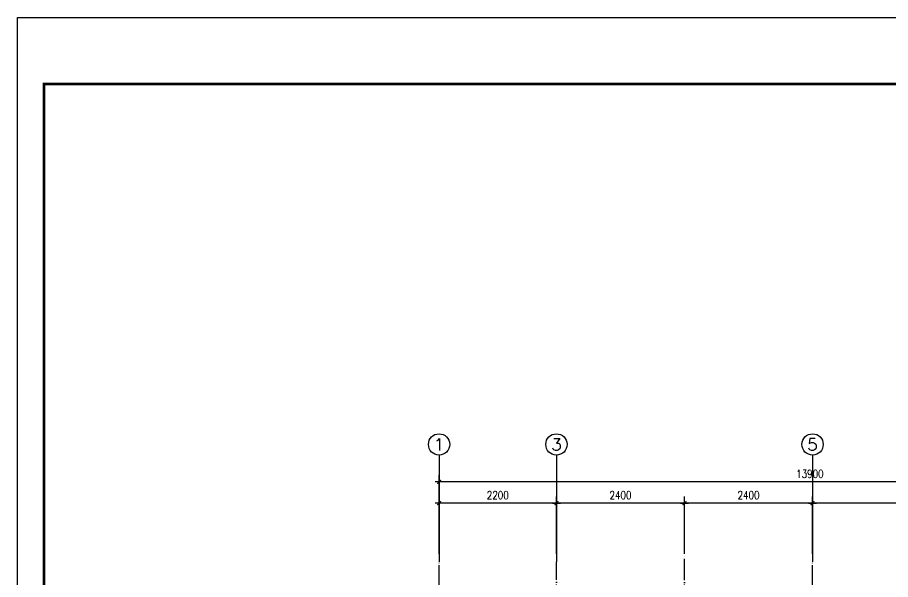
# Model space of a CAD drawing. Extents: x 12400 to 217743, y 90685 to 209848.
# Drawn here: x 12400 to 28767, y 122198 to 132735 of the extents above; entities that cross this region are included whole.
import ezdxf
from ezdxf.enums import TextEntityAlignment as Align

# ---------------------------------------------------------------- set-up
doc = ezdxf.new("R2010")
doc.units = 0
doc.header["$LTSCALE"] = 200
doc.linetypes.add('DOTE', pattern=[2.42, 2, -0.2, 0.02, -0.2])
doc.layers.get('0').update_dxf_attribs({"linetype": 'CONTINUOUS'})
doc.layers.get('DEFPOINTS').update_dxf_attribs({"linetype": 'CONTINUOUS'})
for name, color, linetype in [('AXIS', 3, 'CONTINUOUS'), ('AXIS_TEXT', 7, 'CONTINUOUS'), ('DOTE', 1, 'DOTE'), ('PUB_TITLE', 143, 'CONTINUOUS')]:
    doc.layers.add(name, color=color, linetype=linetype)
doc.styles.add('COMPLEX', font='COMPLEX')
doc.styles.add('DIM_FONT', font='SIMPLEX', dxfattribs={"width": 0.8})
doc.dimstyles.new('DIMN50', dxfattribs={"dimscale": 0.5, "dimtxt": 300, "dimasz": 1, "dimexe": 250, "dimexo": 300, "dimgap": 150, "dimtad": 1, "dimdec": 0, "dimzin": 0, "dimdsep": 46, "dimtxsty": 'DIM_FONT', "dimblk": '_DIMX', "dimblk1": 'DOTSMALL', "dimblk2": 'DOTSMALL', "dimcen": 2.5, "dimclrt": 7, "dimadec": 0, "dimazin": 0, "dimtfac": 1, "dimtdec": 0, "dimtix": 1, "dimtmove": 2, "dimatfit": 3, "dimldrblk": '_DIMX', "dimfxl": 0, "dimtolj": 1, "dimtzin": 0, "dimarcsym": 0})

# ---------------------------------------------------------------- blocks, each defined once
blk = doc.blocks.new('_AXISO')
blk.add_circle((0, 0), 0.5)
at = {"layer": 'AXIS_TEXT', "style": 'COMPLEX', "width": 1.041667}
blk.add_attdef('A', text='', height=0.56, dxfattribs=at).set_placement((-0.25, -0.28), (0.25, -0.28), align=Align.FIT)
blk = doc.blocks.new('_DIMX')
blk.add_line((-150, 0), (150, 0))
at = {"const_width": 50}
blk.add_lwpolyline([(-70, -70), (70, 70)], dxfattribs=at)
blk = doc.blocks.new('*D1467')
at = {"color": 0, "linetype": 'ByBlock'}
for p, q in [((27305, 122680), (27305, 123755)), ((34205, 122680), (34205, 123755)), ((34204, 123630), (27305, 123630))]:
    blk.add_line(p, q, dxfattribs=at)
at = {"layer": 'DEFPOINTS', "color": 0, "linetype": 'ByBlock'}
for p in [(27305, 123630), (27305, 122530), (34205, 122530)]:
    blk.add_point(p, dxfattribs=at)
at = {"color": 0, "linetype": 'ByBlock', "xscale": 0.5, "yscale": 0.5, "zscale": 0.5, "rotation": 180}
blk.add_blockref('_DIMX', (27305, 123630), dxfattribs=at)
at = {"color": 0, "linetype": 'ByBlock', "xscale": 0.5, "yscale": 0.5, "zscale": 0.5}
blk.add_blockref('_DIMX', (34205, 123630), dxfattribs=at)
at = {"color": 7, "linetype": 'ByBlock', "insert": (30755, 123780), "char_height": 150, "attachment_point": 5, "style": 'DIM_FONT'}
blk.add_mtext('\\A1;6900', dxfattribs=at)
blk = doc.blocks.new('_DOTSMALL')
at = {"color": 0, "linetype": 'ByBlock', "const_width": 0.5}
blk.add_lwpolyline([(-0.0625, 0, 1), (0.0625, 0, 1)], format="xyb", close=True, dxfattribs=at)
blk = doc.blocks.new('*D1468')
at = {"color": 0, "linetype": 'ByBlock'}
for p, q in [((24905, 122680), (24905, 123755)), ((27305, 122680), (27305, 123755)), ((27304, 123630), (24905, 123630))]:
    blk.add_line(p, q, dxfattribs=at)
at = {"layer": 'DEFPOINTS', "color": 0, "linetype": 'ByBlock'}
for p in [(24905, 123630), (24905, 122530), (27305, 122530)]:
    blk.add_point(p, dxfattribs=at)
at = {"color": 0, "linetype": 'ByBlock', "xscale": 0.5, "yscale": 0.5, "zscale": 0.5, "rotation": 180}
blk.add_blockref('_DIMX', (24905, 123630), dxfattribs=at)
at = {"color": 0, "linetype": 'ByBlock', "xscale": 0.5, "yscale": 0.5, "zscale": 0.5}
blk.add_blockref('_DIMX', (27305, 123630), dxfattribs=at)
at = {"color": 7, "linetype": 'ByBlock', "insert": (26105, 123780), "char_height": 150, "attachment_point": 5, "style": 'DIM_FONT'}
blk.add_mtext('\\A1;2400', dxfattribs=at)
blk = doc.blocks.new('*D1469')
at = {"color": 0, "linetype": 'ByBlock'}
for p, q in [((20305, 122680), (20305, 123755)), ((22505, 122680), (22505, 123755)), ((22504, 123630), (20305, 123630))]:
    blk.add_line(p, q, dxfattribs=at)
at = {"layer": 'DEFPOINTS', "color": 0, "linetype": 'ByBlock'}
for p in [(20305, 123630), (20305, 122530), (22505, 122530)]:
    blk.add_point(p, dxfattribs=at)
at = {"color": 0, "linetype": 'ByBlock', "xscale": 0.5, "yscale": 0.5, "zscale": 0.5, "rotation": 180}
blk.add_blockref('_DIMX', (20305, 123630), dxfattribs=at)
at = {"color": 0, "linetype": 'ByBlock', "xscale": 0.5, "yscale": 0.5, "zscale": 0.5}
blk.add_blockref('_DIMX', (22505, 123630), dxfattribs=at)
at = {"color": 7, "linetype": 'ByBlock', "insert": (21405, 123780), "char_height": 150, "attachment_point": 5, "style": 'DIM_FONT'}
blk.add_mtext('\\A1;2200', dxfattribs=at)
blk = doc.blocks.new('*D1470')
at = {"color": 0, "linetype": 'ByBlock'}
for p, q in [((20305, 122680), (20305, 124155)), ((34205, 122680), (34205, 124155)), ((34204, 124030), (20305, 124030))]:
    blk.add_line(p, q, dxfattribs=at)
at = {"layer": 'DEFPOINTS', "color": 0, "linetype": 'ByBlock'}
for p in [(20305, 124030), (20305, 122530), (34205, 122530)]:
    blk.add_point(p, dxfattribs=at)
at = {"color": 0, "linetype": 'ByBlock', "xscale": 0.5, "yscale": 0.5, "zscale": 0.5, "rotation": 180}
blk.add_blockref('_DIMX', (20305, 124030), dxfattribs=at)
at = {"color": 0, "linetype": 'ByBlock', "xscale": 0.5, "yscale": 0.5, "zscale": 0.5}
blk.add_blockref('_DIMX', (34205, 124030), dxfattribs=at)
at = {"color": 7, "linetype": 'ByBlock', "insert": (27255, 124180), "char_height": 150, "attachment_point": 5, "style": 'DIM_FONT'}
blk.add_mtext('\\A1;13900', dxfattribs=at)
blk = doc.blocks.new('*D1481')
at = {"color": 0, "linetype": 'ByBlock'}
for p, q in [((22505, 122680), (22505, 123755)), ((24905, 122680), (24905, 123755)), ((24904, 123630), (22505, 123630))]:
    blk.add_line(p, q, dxfattribs=at)
at = {"layer": 'DEFPOINTS', "color": 0, "linetype": 'ByBlock'}
for p in [(22505, 123630), (22505, 122530), (24905, 122530)]:
    blk.add_point(p, dxfattribs=at)
at = {"color": 0, "linetype": 'ByBlock', "xscale": 0.5, "yscale": 0.5, "zscale": 0.5, "rotation": 180}
blk.add_blockref('_DIMX', (22505, 123630), dxfattribs=at)
at = {"color": 0, "linetype": 'ByBlock', "xscale": 0.5, "yscale": 0.5, "zscale": 0.5}
blk.add_blockref('_DIMX', (24905, 123630), dxfattribs=at)
at = {"color": 7, "linetype": 'ByBlock', "insert": (23705, 123780), "char_height": 150, "attachment_point": 5, "style": 'DIM_FONT'}
blk.add_mtext('\\A1;2400', dxfattribs=at)

msp = doc.modelspace()

# ---------------------------------------------------------------- linework, layer by layer
at = {"layer": 'AXIS'}
for p, q in [((20304.71, 124530.042), (20304.71, 122530.042)), ((22504.71, 124530.042), (22504.71, 122530.042)), ((27304.71, 124530.042), (27304.71, 122530.042))]:
    msp.add_line(p, q, dxfattribs=at)
at = {"layer": 'DOTE'}
for p, q in [((24904.71, 111539.866), (24904.71, 122653.808)), ((20304.71, 105125.985), (20304.71, 122530.042)), ((22504.71, 111543.827), (22504.71, 122530.042)), ((27304.71, 105125.985), (27304.71, 122530.042))]:
    msp.add_line(p, q, dxfattribs=at)
at = {"layer": 'PUB_TITLE'}
msp.add_lwpolyline([(12399.949, 90685.262), (12399.949, 132735.262), (42099.949, 132735.262), (42099.949, 90685.262)], close=True, dxfattribs=at)
at = {"layer": 'PUB_TITLE', "const_width": 50}
msp.add_lwpolyline([(12899.949, 91185.262), (41599.949, 91185.262), (41599.949, 131485.262), (12899.949, 131485.262)], close=True, dxfattribs=at)

# ---------------------------------------------------------------- block references
at = {"layer": 'AXIS'}
ref = msp.add_blockref('_AXISO', (20304.71, 124730.042), dxfattribs=dict(at, xscale=400, yscale=400, zscale=400))
ref.add_attrib('A', '1', dxfattribs={"layer": 'AXIS_TEXT', "height": 224, "style": 'COMPLEX', "width": 2.083333}).set_placement((20204.71, 124618.042), (20404.71, 124618.042), align=Align.FIT)
ref = msp.add_blockref('_AXISO', (22504.71, 124730.042), dxfattribs=dict(at, xscale=400, yscale=400, zscale=400))
ref.add_attrib('A', '3', dxfattribs={"layer": 'AXIS_TEXT', "height": 224, "style": 'COMPLEX', "width": 1.339286}).set_placement((22404.71, 124618.042), (22604.71, 124618.042), align=Align.FIT)
ref = msp.add_blockref('_AXISO', (27304.71, 124730.042), dxfattribs=dict(at, xscale=400, yscale=400, zscale=400))
ref.add_attrib('A', '5', dxfattribs={"layer": 'AXIS_TEXT', "height": 224, "style": 'COMPLEX', "width": 1.339286}).set_placement((27204.71, 124618.042), (27404.71, 124618.042), align=Align.FIT)

# ---------------------------------------------------------------- dimensions: what is measured, and where the dimension line sits
dim = msp.add_aligned_dim(p1=(34204.71, 122530.042), p2=(20304.71, 122530.042), distance=-1500, dimstyle='DIMN50', dxfattribs=at)
dim.commit()
dim.dimension.update_dxf_attribs({"geometry": '*D1470', "text_midpoint": (27254.71, 124180.042)})
for base, p1, p2, picture, middle in [((20304.71, 123630.042), (22504.71, 122530.042), (20304.71, 122530.042), '*D1469', (21404.71, 123780.042)), ((22504.71, 123630.042), (24904.71, 122530.042), (22504.71, 122530.042), '*D1481', (23704.71, 123780.042)), ((24904.71, 123630.042), (27304.71, 122530.042), (24904.71, 122530.042), '*D1468', (26104.71, 123780.042)), ((27304.71, 123630.042), (34204.71, 122530.042), (27304.71, 122530.042), '*D1467', (30754.71, 123780.042))]:
    dim = msp.add_linear_dim(base=base, p1=p1, p2=p2, dimstyle='DIMN50', dxfattribs=at)
    dim.commit()
    dim.dimension.update_dxf_attribs({"geometry": picture, "text_midpoint": middle})

doc.saveas('drawing.dxf')
